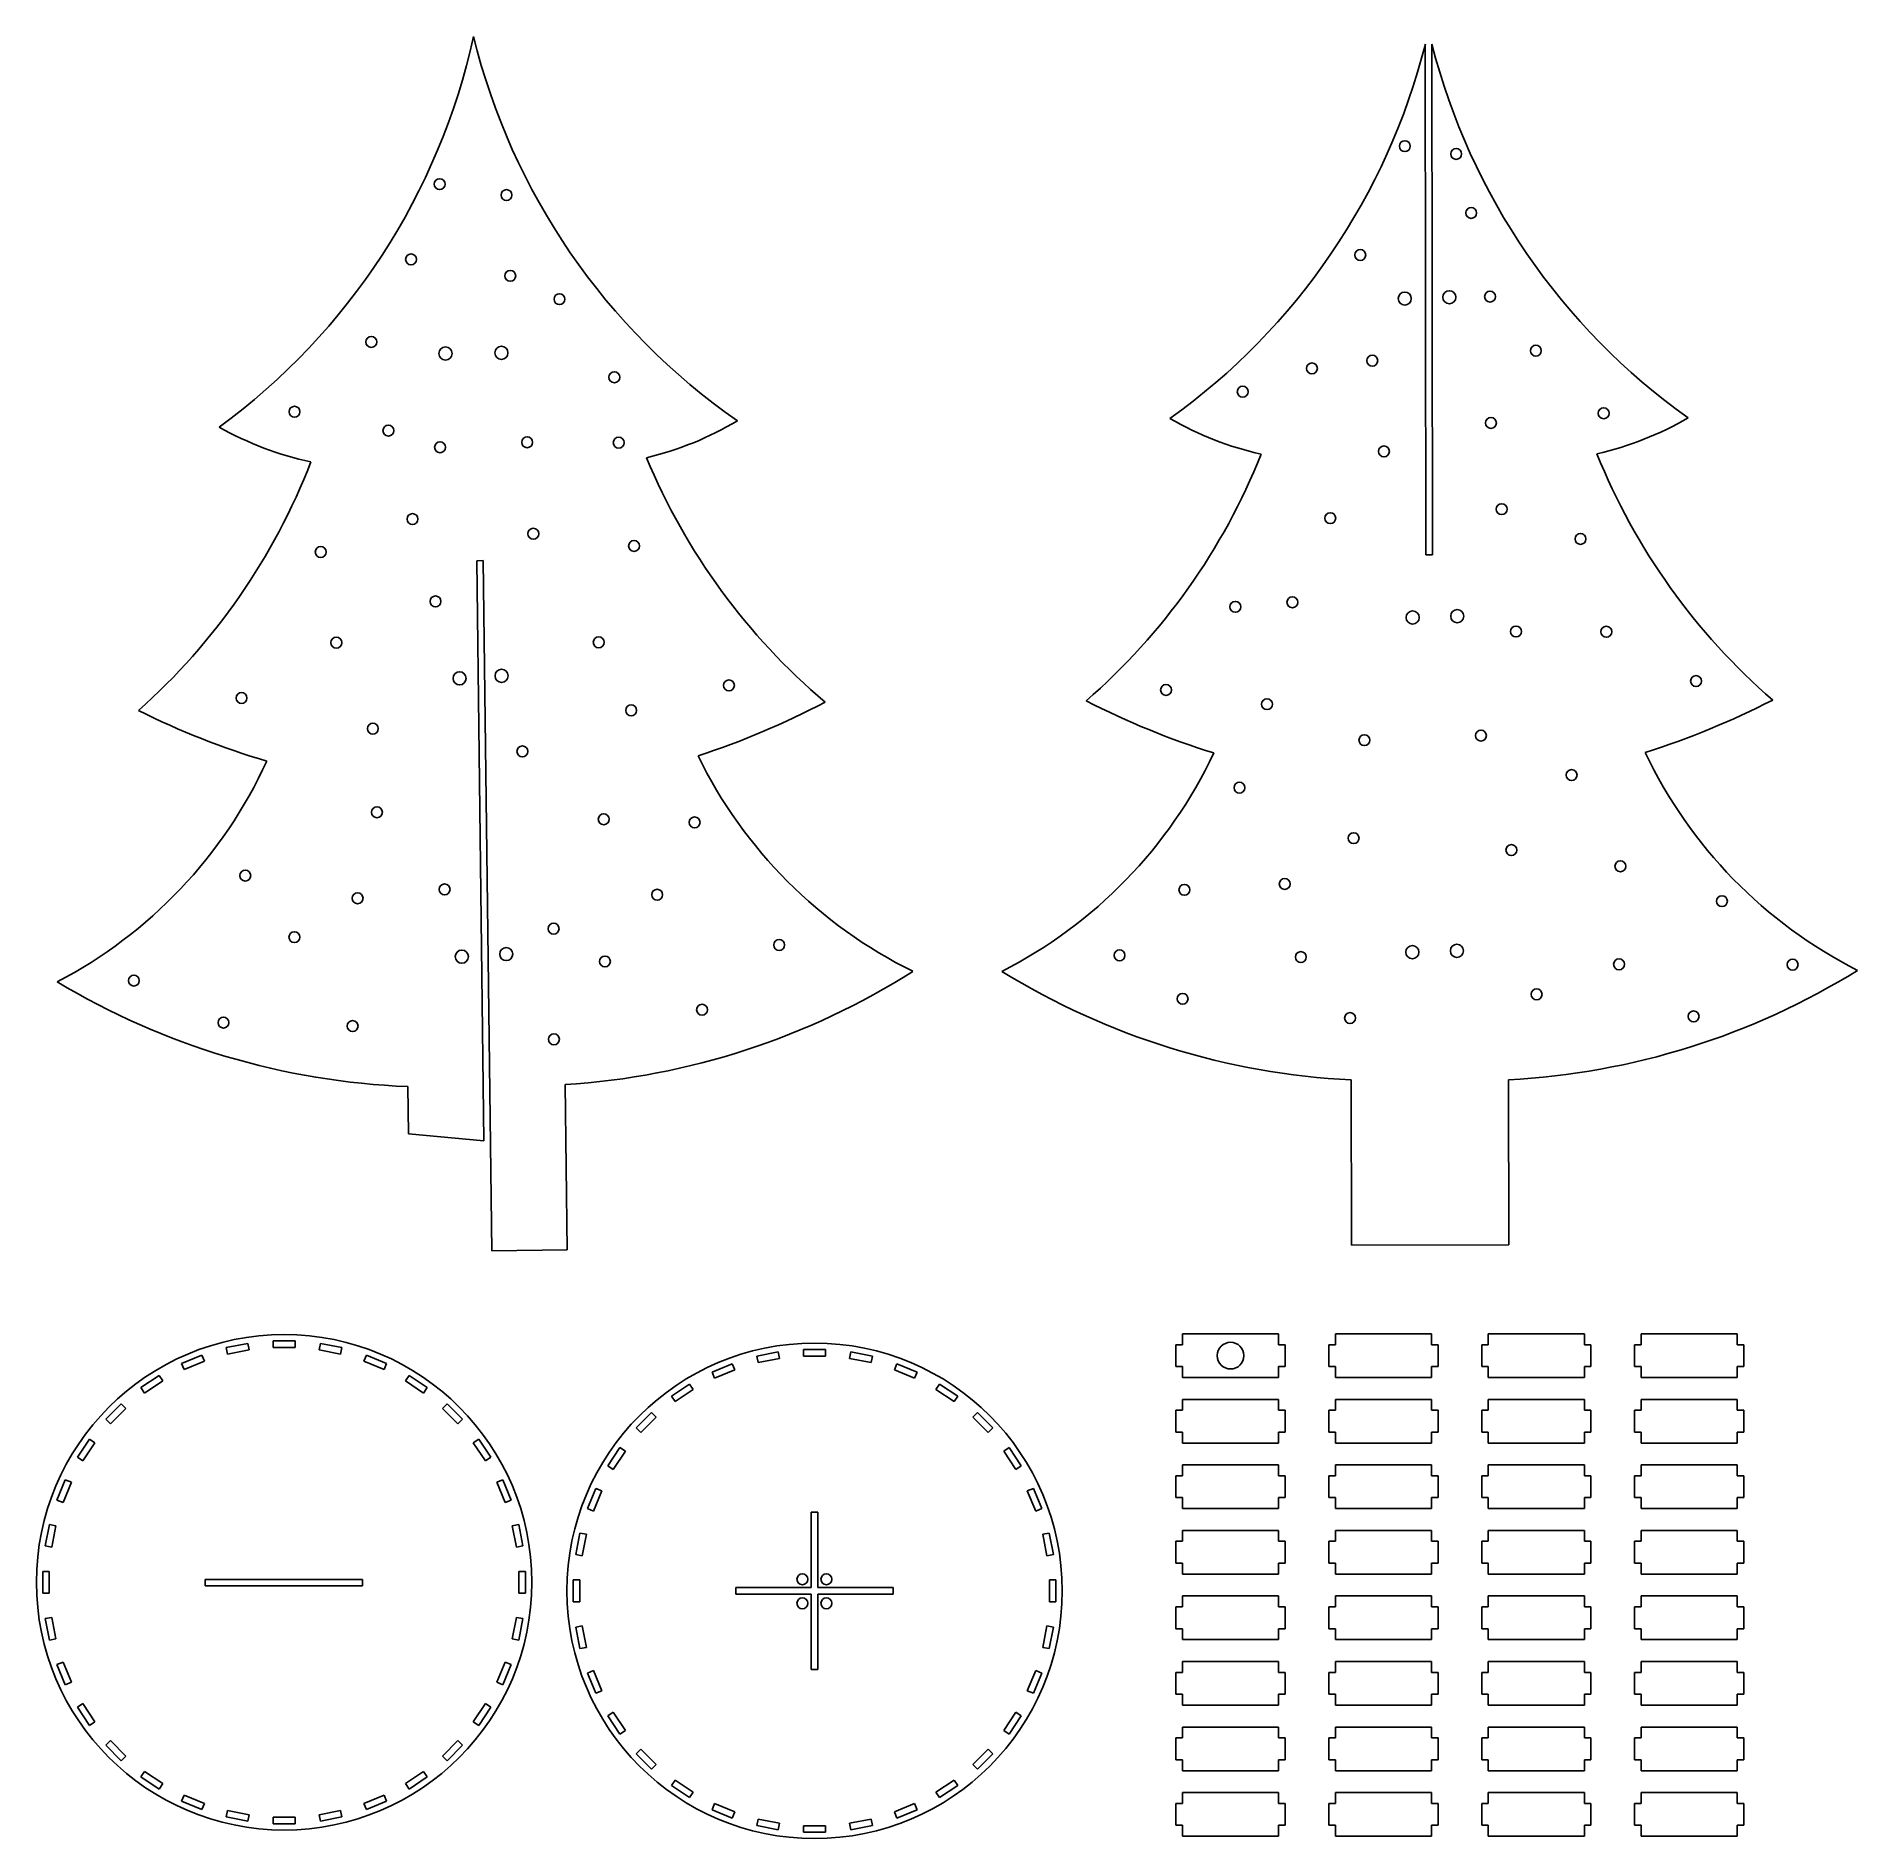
# Model space of a CAD drawing. Header units: millimetres. Extents: x 50 to 883, y 36 to 861.
import ezdxf

# ---------------------------------------------------------------- set-up
doc = ezdxf.new("R2010")
doc.units = ezdxf.units.MM

msp = doc.modelspace()

# ---------------------------------------------------------------- linework, layer by layer
for p, q in [((685.85, 623.92), (685.57, 857.74)), ((688.85, 623.92), (688.57, 857.74)), ((254.27, 621.29), (251.27, 621.25)), ((251.27, 621.25), (254.55, 355.67)), ((254.27, 621.29), (258.17, 305.38)), ((688.85, 623.92), (685.85, 623.92)), ((651.64, 383.54), (651.74, 307.94)), ((723.64, 383.63), (723.74, 308.03)), ((219.74, 380.52), (220, 358.92)), ((291.73, 381.4), (292.66, 305.81)), ((220, 358.92), (254.55, 355.67)), ((258.17, 305.38), (292.66, 305.81)), ((723.74, 308.03), (651.74, 307.94)), ((574.4, 267.34), (618.4, 267.34)), ((574.4, 262.34), (574.4, 267.34)), ((618.4, 262.34), (618.4, 267.34)), ((644.4, 267.34), (688.4, 267.34)), ((644.4, 262.34), (644.4, 267.34)), ((688.4, 262.34), (688.4, 267.34)), ((714.4, 267.34), (758.4, 267.34)), ((714.4, 262.34), (714.4, 267.34)), ((758.4, 262.34), (758.4, 267.34)), ((784.4, 267.34), (828.4, 267.34)), ((784.4, 262.34), (784.4, 267.34)), ((828.4, 262.34), (828.4, 267.34)), ((146.45, 262.95), (136.64, 261)), ((137.22, 258.05), (136.64, 261)), ((147.03, 260), (137.22, 258.05)), ((147.03, 260), (146.45, 262.95)), ((168.1, 264.09), (158.1, 264.09)), ((158.1, 261.09), (158.1, 264.09)), ((168.1, 261.09), (158.1, 261.09)), ((168.1, 261.09), (168.1, 264.09)), ((179.17, 260), (179.75, 262.95)), ((188.98, 258.05), (179.17, 260)), ((189.56, 261), (179.75, 262.95)), ((188.98, 258.05), (189.56, 261)), ((389.29, 259.02), (379.49, 257.07)), ((389.88, 256.08), (389.29, 259.02)), ((410.95, 260.17), (400.95, 260.17)), ((400.95, 257.17), (400.95, 260.17)), ((410.95, 257.17), (410.95, 260.17)), ((422.01, 256.08), (422.6, 259.02)), ((432.41, 257.07), (422.6, 259.02)), ((571.4, 262.34), (571.4, 252.34)), ((571.4, 262.34), (574.4, 262.34)), ((621.4, 262.34), (618.4, 262.34)), ((621.4, 262.34), (621.4, 252.34)), ((641.4, 262.34), (641.4, 252.34)), ((641.4, 262.34), (644.4, 262.34)), ((691.4, 262.34), (688.4, 262.34)), ((691.4, 262.34), (691.4, 252.34)), ((711.4, 262.34), (711.4, 252.34)), ((711.4, 262.34), (714.4, 262.34)), ((761.4, 262.34), (758.4, 262.34)), ((761.4, 262.34), (761.4, 252.34)), ((781.4, 262.34), (781.4, 252.34)), ((781.4, 262.34), (784.4, 262.34)), ((831.4, 262.34), (828.4, 262.34)), ((831.4, 262.34), (831.4, 252.34)), ((125.43, 257.6), (116.19, 253.77)), ((117.34, 251), (116.19, 253.77)), ((126.58, 254.82), (117.34, 251)), ((126.58, 254.82), (125.43, 257.6)), ((199.62, 254.82), (200.77, 257.6)), ((208.86, 251), (199.62, 254.82)), ((210.01, 253.77), (200.77, 257.6)), ((208.86, 251), (210.01, 253.77)), ((368.28, 253.67), (359.04, 249.85)), ((369.43, 250.9), (360.19, 247.08)), ((369.43, 250.9), (368.28, 253.67)), ((380.07, 254.13), (379.49, 257.07)), ((389.88, 256.08), (380.07, 254.13)), ((410.95, 257.17), (400.95, 257.17)), ((431.82, 254.13), (422.01, 256.08)), ((431.82, 254.13), (432.41, 257.07)), ((442.47, 250.9), (443.61, 253.67)), ((451.7, 247.08), (442.47, 250.9)), ((452.85, 249.85), (443.61, 253.67)), ((571.4, 252.34), (574.4, 252.34)), ((574.4, 252.34), (574.4, 247.34)), ((618.4, 247.34), (618.4, 252.34)), ((621.4, 252.34), (618.4, 252.34)), ((641.4, 252.34), (644.4, 252.34)), ((644.4, 252.34), (644.4, 247.34)), ((688.4, 247.34), (688.4, 252.34)), ((691.4, 252.34), (688.4, 252.34)), ((711.4, 252.34), (714.4, 252.34)), ((714.4, 252.34), (714.4, 247.34)), ((758.4, 247.34), (758.4, 252.34)), ((761.4, 252.34), (758.4, 252.34)), ((781.4, 252.34), (784.4, 252.34)), ((784.4, 252.34), (784.4, 247.34)), ((828.4, 247.34), (828.4, 252.34)), ((831.4, 252.34), (828.4, 252.34)), ((105.87, 248.25), (97.55, 242.69)), ((99.22, 240.2), (97.55, 242.69)), ((107.53, 245.76), (99.22, 240.2)), ((107.53, 245.76), (105.87, 248.25)), ((218.67, 245.76), (220.33, 248.25)), ((226.98, 240.2), (218.67, 245.76)), ((228.65, 242.69), (220.33, 248.25)), ((226.98, 240.2), (228.65, 242.69)), ((348.71, 244.33), (340.4, 238.77)), ((350.38, 241.83), (342.07, 236.28)), ((350.38, 241.83), (348.71, 244.33)), ((360.19, 247.08), (359.04, 249.85)), ((451.7, 247.08), (452.85, 249.85)), ((461.51, 241.83), (463.18, 244.33)), ((469.83, 236.28), (461.51, 241.83)), ((471.49, 238.77), (463.18, 244.33)), ((574.4, 247.34), (618.4, 247.34)), ((644.4, 247.34), (688.4, 247.34)), ((714.4, 247.34), (758.4, 247.34)), ((784.4, 247.34), (828.4, 247.34)), ((88.5, 235.27), (81.43, 228.19)), ((90.62, 233.14), (88.5, 235.27)), ((235.58, 233.14), (237.7, 235.27)), ((244.77, 228.19), (237.7, 235.27)), ((342.07, 236.28), (340.4, 238.77)), ((469.83, 236.28), (471.49, 238.77)), ((574.4, 237.34), (618.4, 237.34)), ((574.4, 232.34), (574.4, 237.34)), ((618.4, 232.34), (618.4, 237.34)), ((644.4, 237.34), (688.4, 237.34)), ((644.4, 232.34), (644.4, 237.34)), ((688.4, 232.34), (688.4, 237.34)), ((714.4, 237.34), (758.4, 237.34)), ((714.4, 232.34), (714.4, 237.34)), ((758.4, 232.34), (758.4, 237.34)), ((784.4, 237.34), (828.4, 237.34)), ((784.4, 232.34), (784.4, 237.34)), ((828.4, 232.34), (828.4, 237.34)), ((83.55, 226.07), (81.43, 228.19)), ((90.62, 233.14), (83.55, 226.07)), ((242.65, 226.07), (235.58, 233.14)), ((242.65, 226.07), (244.77, 228.19)), ((331.35, 231.34), (324.28, 224.27)), ((333.47, 229.22), (326.4, 222.15)), ((333.47, 229.22), (331.35, 231.34)), ((478.43, 229.22), (480.55, 231.34)), ((485.5, 222.15), (478.43, 229.22)), ((487.62, 224.27), (480.55, 231.34)), ((571.4, 232.34), (571.4, 222.34)), ((571.4, 232.34), (574.4, 232.34)), ((621.4, 232.34), (618.4, 232.34)), ((621.4, 232.34), (621.4, 222.34)), ((641.4, 232.34), (641.4, 222.34)), ((641.4, 232.34), (644.4, 232.34)), ((691.4, 232.34), (688.4, 232.34)), ((691.4, 232.34), (691.4, 222.34)), ((711.4, 232.34), (711.4, 222.34)), ((711.4, 232.34), (714.4, 232.34)), ((761.4, 232.34), (758.4, 232.34)), ((761.4, 232.34), (761.4, 222.34)), ((781.4, 232.34), (781.4, 222.34)), ((781.4, 232.34), (784.4, 232.34)), ((831.4, 232.34), (828.4, 232.34)), ((831.4, 232.34), (831.4, 222.34)), ((74, 219.14), (68.44, 210.83)), ((76.49, 217.48), (70.94, 209.16)), ((76.49, 217.48), (74, 219.14)), ((249.7, 217.48), (252.2, 219.14)), ((255.26, 209.16), (249.7, 217.48)), ((257.75, 210.83), (252.2, 219.14)), ((326.4, 222.15), (324.28, 224.27)), ((485.5, 222.15), (487.62, 224.27)), ((571.4, 222.34), (574.4, 222.34)), ((574.4, 222.34), (574.4, 217.34)), ((574.4, 217.34), (618.4, 217.34)), ((618.4, 217.34), (618.4, 222.34)), ((621.4, 222.34), (618.4, 222.34)), ((641.4, 222.34), (644.4, 222.34)), ((644.4, 222.34), (644.4, 217.34)), ((644.4, 217.34), (688.4, 217.34)), ((688.4, 217.34), (688.4, 222.34)), ((691.4, 222.34), (688.4, 222.34)), ((711.4, 222.34), (714.4, 222.34)), ((714.4, 222.34), (714.4, 217.34)), ((714.4, 217.34), (758.4, 217.34)), ((758.4, 217.34), (758.4, 222.34)), ((761.4, 222.34), (758.4, 222.34)), ((781.4, 222.34), (784.4, 222.34)), ((784.4, 222.34), (784.4, 217.34)), ((784.4, 217.34), (828.4, 217.34)), ((828.4, 217.34), (828.4, 222.34)), ((831.4, 222.34), (828.4, 222.34)), ((70.94, 209.16), (68.44, 210.83)), ((255.26, 209.16), (257.75, 210.83)), ((316.85, 215.22), (311.29, 206.9)), ((319.34, 213.55), (313.79, 205.24)), ((319.34, 213.55), (316.85, 215.22)), ((492.55, 213.55), (495.05, 215.22)), ((498.11, 205.24), (492.55, 213.55)), ((500.6, 206.9), (495.05, 215.22)), ((62.92, 200.5), (59.1, 191.26)), ((65.7, 199.35), (62.92, 200.5)), ((260.5, 199.35), (263.27, 200.5)), ((267.1, 191.26), (263.27, 200.5)), ((313.79, 205.24), (311.29, 206.9)), ((498.11, 205.24), (500.6, 206.9)), ((571.4, 202.34), (571.4, 192.34)), ((571.4, 202.34), (574.4, 202.34)), ((574.4, 207.34), (618.4, 207.34)), ((574.4, 202.34), (574.4, 207.34)), ((618.4, 202.34), (618.4, 207.34)), ((621.4, 202.34), (618.4, 202.34)), ((621.4, 202.34), (621.4, 192.34)), ((641.4, 202.34), (641.4, 192.34)), ((641.4, 202.34), (644.4, 202.34)), ((644.4, 207.34), (688.4, 207.34)), ((644.4, 202.34), (644.4, 207.34)), ((688.4, 202.34), (688.4, 207.34)), ((691.4, 202.34), (688.4, 202.34)), ((691.4, 202.34), (691.4, 192.34)), ((711.4, 202.34), (711.4, 192.34)), ((711.4, 202.34), (714.4, 202.34)), ((714.4, 207.34), (758.4, 207.34)), ((714.4, 202.34), (714.4, 207.34)), ((758.4, 202.34), (758.4, 207.34)), ((761.4, 202.34), (758.4, 202.34)), ((761.4, 202.34), (761.4, 192.34)), ((781.4, 202.34), (781.4, 192.34)), ((781.4, 202.34), (784.4, 202.34)), ((784.4, 207.34), (828.4, 207.34)), ((784.4, 202.34), (784.4, 207.34)), ((828.4, 202.34), (828.4, 207.34)), ((831.4, 202.34), (828.4, 202.34)), ((831.4, 202.34), (831.4, 192.34)), ((65.7, 199.35), (61.87, 190.11)), ((264.33, 190.11), (260.5, 199.35)), ((305.77, 196.58), (301.94, 187.34)), ((308.54, 195.43), (304.72, 186.19)), ((308.54, 195.43), (305.77, 196.58)), ((503.35, 195.43), (506.12, 196.58)), ((507.18, 186.19), (503.35, 195.43)), ((509.95, 187.34), (506.12, 196.58)), ((571.4, 192.34), (574.4, 192.34)), ((574.4, 192.34), (574.4, 187.34)), ((618.4, 187.34), (618.4, 192.34)), ((621.4, 192.34), (618.4, 192.34)), ((641.4, 192.34), (644.4, 192.34)), ((644.4, 192.34), (644.4, 187.34)), ((688.4, 187.34), (688.4, 192.34)), ((691.4, 192.34), (688.4, 192.34)), ((711.4, 192.34), (714.4, 192.34)), ((714.4, 192.34), (714.4, 187.34)), ((758.4, 187.34), (758.4, 192.34)), ((761.4, 192.34), (758.4, 192.34)), ((781.4, 192.34), (784.4, 192.34)), ((784.4, 192.34), (784.4, 187.34)), ((828.4, 187.34), (828.4, 192.34)), ((831.4, 192.34), (828.4, 192.34)), ((61.87, 190.11), (59.1, 191.26)), ((264.33, 190.11), (267.1, 191.26)), ((304.72, 186.19), (301.94, 187.34)), ((404.45, 185.67), (404.45, 151.17)), ((404.45, 185.67), (407.45, 185.67)), ((407.45, 185.67), (407.45, 151.17)), ((507.18, 186.19), (509.95, 187.34)), ((574.4, 187.34), (618.4, 187.34)), ((644.4, 187.34), (688.4, 187.34)), ((714.4, 187.34), (758.4, 187.34)), ((784.4, 187.34), (828.4, 187.34)), ((55.7, 180.06), (53.75, 170.25)), ((58.64, 179.47), (55.7, 180.06)), ((58.64, 179.47), (56.69, 169.66)), ((267.56, 179.47), (270.5, 180.06)), ((269.51, 169.66), (267.56, 179.47)), ((272.45, 170.25), (270.5, 180.06)), ((298.55, 176.13), (296.59, 166.33)), ((301.49, 175.55), (298.55, 176.13)), ((301.49, 175.55), (299.54, 165.74)), ((510.41, 175.55), (513.35, 176.13)), ((512.36, 165.74), (510.41, 175.55)), ((515.3, 166.33), (513.35, 176.13)), ((574.4, 177.34), (618.4, 177.34)), ((574.4, 172.34), (574.4, 177.34)), ((618.4, 172.34), (618.4, 177.34)), ((644.4, 177.34), (688.4, 177.34)), ((644.4, 172.34), (644.4, 177.34)), ((688.4, 172.34), (688.4, 177.34)), ((714.4, 177.34), (758.4, 177.34)), ((714.4, 172.34), (714.4, 177.34)), ((758.4, 172.34), (758.4, 177.34)), ((784.4, 177.34), (828.4, 177.34)), ((784.4, 172.34), (784.4, 177.34)), ((828.4, 172.34), (828.4, 177.34)), ((56.69, 169.66), (53.75, 170.25)), ((269.51, 169.66), (272.45, 170.25)), ((571.4, 172.34), (571.4, 162.34)), ((571.4, 172.34), (574.4, 172.34)), ((621.4, 172.34), (618.4, 172.34)), ((621.4, 172.34), (621.4, 162.34)), ((641.4, 172.34), (641.4, 162.34)), ((641.4, 172.34), (644.4, 172.34)), ((691.4, 172.34), (688.4, 172.34)), ((691.4, 172.34), (691.4, 162.34)), ((711.4, 172.34), (711.4, 162.34)), ((711.4, 172.34), (714.4, 172.34)), ((761.4, 172.34), (758.4, 172.34)), ((761.4, 172.34), (761.4, 162.34)), ((781.4, 172.34), (781.4, 162.34)), ((781.4, 172.34), (784.4, 172.34)), ((831.4, 172.34), (828.4, 172.34)), ((831.4, 172.34), (831.4, 162.34)), ((52.6, 158.59), (52.6, 148.59)), ((55.6, 158.59), (52.6, 158.59)), ((55.6, 158.59), (55.6, 148.59)), ((270.6, 148.59), (270.6, 158.59)), ((270.6, 158.59), (273.6, 158.59)), ((273.6, 148.59), (273.6, 158.59)), ((299.54, 165.74), (296.59, 166.33)), ((512.36, 165.74), (515.3, 166.33)), ((571.4, 162.34), (574.4, 162.34)), ((574.4, 162.34), (574.4, 157.34)), ((618.4, 157.34), (618.4, 162.34)), ((621.4, 162.34), (618.4, 162.34)), ((641.4, 162.34), (644.4, 162.34)), ((644.4, 162.34), (644.4, 157.34)), ((688.4, 157.34), (688.4, 162.34)), ((691.4, 162.34), (688.4, 162.34)), ((711.4, 162.34), (714.4, 162.34)), ((714.4, 162.34), (714.4, 157.34)), ((758.4, 157.34), (758.4, 162.34)), ((761.4, 162.34), (758.4, 162.34)), ((781.4, 162.34), (784.4, 162.34)), ((784.4, 162.34), (784.4, 157.34)), ((828.4, 157.34), (828.4, 162.34)), ((831.4, 162.34), (828.4, 162.34)), ((198.94, 154.94), (126.94, 154.94)), ((126.94, 151.94), (126.94, 154.94)), ((198.94, 151.94), (126.94, 151.94)), ((198.94, 154.94), (198.94, 151.94)), ((295.45, 154.67), (295.45, 144.67)), ((298.45, 154.67), (295.45, 154.67)), ((298.45, 154.67), (298.45, 144.67)), ((404.45, 151.17), (369.95, 151.17)), ((369.95, 148.17), (369.95, 151.17)), ((441.95, 151.17), (407.45, 151.17)), ((441.95, 151.17), (441.95, 148.17)), ((513.45, 144.67), (513.45, 154.67)), ((513.45, 154.67), (516.45, 154.67)), ((516.45, 144.67), (516.45, 154.67)), ((574.4, 157.34), (618.4, 157.34)), ((644.4, 157.34), (688.4, 157.34)), ((714.4, 157.34), (758.4, 157.34)), ((784.4, 157.34), (828.4, 157.34)), ((55.6, 148.59), (52.6, 148.59)), ((270.6, 148.59), (273.6, 148.59)), ((298.45, 144.67), (295.45, 144.67)), ((404.45, 148.17), (369.95, 148.17)), ((404.45, 148.17), (404.45, 113.67)), ((407.45, 148.17), (407.45, 113.67)), ((441.95, 148.17), (407.45, 148.17)), ((513.45, 144.67), (516.45, 144.67)), ((571.4, 142.34), (571.4, 132.34)), ((571.4, 142.34), (574.4, 142.34)), ((574.4, 147.34), (618.4, 147.34)), ((574.4, 142.34), (574.4, 147.34)), ((618.4, 142.34), (618.4, 147.34)), ((621.4, 142.34), (618.4, 142.34)), ((621.4, 142.34), (621.4, 132.34)), ((641.4, 142.34), (641.4, 132.34)), ((641.4, 142.34), (644.4, 142.34)), ((644.4, 147.34), (688.4, 147.34)), ((644.4, 142.34), (644.4, 147.34)), ((688.4, 142.34), (688.4, 147.34)), ((691.4, 142.34), (688.4, 142.34)), ((691.4, 142.34), (691.4, 132.34)), ((711.4, 142.34), (711.4, 132.34)), ((711.4, 142.34), (714.4, 142.34)), ((714.4, 147.34), (758.4, 147.34)), ((714.4, 142.34), (714.4, 147.34)), ((758.4, 142.34), (758.4, 147.34)), ((761.4, 142.34), (758.4, 142.34)), ((761.4, 142.34), (761.4, 132.34)), ((781.4, 142.34), (781.4, 132.34)), ((781.4, 142.34), (784.4, 142.34)), ((784.4, 147.34), (828.4, 147.34)), ((784.4, 142.34), (784.4, 147.34)), ((828.4, 142.34), (828.4, 147.34)), ((831.4, 142.34), (828.4, 142.34)), ((831.4, 142.34), (831.4, 132.34)), ((56.69, 137.53), (53.75, 136.94)), ((53.75, 136.94), (55.7, 127.13)), ((56.69, 137.53), (58.64, 127.72)), ((267.56, 127.72), (269.51, 137.53)), ((269.51, 137.53), (272.45, 136.94)), ((270.5, 127.13), (272.45, 136.94)), ((299.54, 133.6), (296.59, 133.02)), ((299.54, 133.6), (301.49, 123.8)), ((510.41, 123.8), (512.36, 133.6)), ((512.36, 133.6), (515.3, 133.02)), ((58.64, 127.72), (55.7, 127.13)), ((267.56, 127.72), (270.5, 127.13)), ((296.59, 133.02), (298.55, 123.21)), ((513.35, 123.21), (515.3, 133.02)), ((571.4, 132.34), (574.4, 132.34)), ((574.4, 132.34), (574.4, 127.34)), ((574.4, 127.34), (618.4, 127.34)), ((618.4, 127.34), (618.4, 132.34)), ((621.4, 132.34), (618.4, 132.34)), ((641.4, 132.34), (644.4, 132.34)), ((644.4, 132.34), (644.4, 127.34)), ((644.4, 127.34), (688.4, 127.34)), ((688.4, 127.34), (688.4, 132.34)), ((691.4, 132.34), (688.4, 132.34)), ((711.4, 132.34), (714.4, 132.34)), ((714.4, 132.34), (714.4, 127.34)), ((714.4, 127.34), (758.4, 127.34)), ((758.4, 127.34), (758.4, 132.34)), ((761.4, 132.34), (758.4, 132.34)), ((781.4, 132.34), (784.4, 132.34)), ((784.4, 132.34), (784.4, 127.34)), ((784.4, 127.34), (828.4, 127.34)), ((828.4, 127.34), (828.4, 132.34)), ((831.4, 132.34), (828.4, 132.34)), ((61.87, 117.08), (59.1, 115.93)), ((61.87, 117.08), (65.7, 107.84)), ((260.5, 107.84), (264.33, 117.08)), ((264.33, 117.08), (267.1, 115.93)), ((301.49, 123.8), (298.55, 123.21)), ((510.41, 123.8), (513.35, 123.21)), ((574.4, 117.34), (618.4, 117.34)), ((574.4, 112.34), (574.4, 117.34)), ((618.4, 112.34), (618.4, 117.34)), ((644.4, 117.34), (688.4, 117.34)), ((644.4, 112.34), (644.4, 117.34)), ((688.4, 112.34), (688.4, 117.34)), ((714.4, 117.34), (758.4, 117.34)), ((714.4, 112.34), (714.4, 117.34)), ((758.4, 112.34), (758.4, 117.34)), ((784.4, 117.34), (828.4, 117.34)), ((784.4, 112.34), (784.4, 117.34)), ((828.4, 112.34), (828.4, 117.34)), ((59.1, 115.93), (62.92, 106.69)), ((263.27, 106.69), (267.1, 115.93)), ((304.72, 113.15), (301.94, 112)), ((301.94, 112), (305.77, 102.77)), ((304.72, 113.15), (308.54, 103.91)), ((407.45, 113.67), (404.45, 113.67)), ((503.35, 103.91), (507.18, 113.15)), ((506.12, 102.77), (509.95, 112)), ((507.18, 113.15), (509.95, 112)), ((571.4, 112.34), (571.4, 102.34)), ((571.4, 112.34), (574.4, 112.34)), ((621.4, 112.34), (618.4, 112.34)), ((621.4, 112.34), (621.4, 102.34)), ((641.4, 112.34), (641.4, 102.34)), ((641.4, 112.34), (644.4, 112.34)), ((691.4, 112.34), (688.4, 112.34)), ((691.4, 112.34), (691.4, 102.34)), ((711.4, 112.34), (711.4, 102.34)), ((711.4, 112.34), (714.4, 112.34)), ((761.4, 112.34), (758.4, 112.34)), ((761.4, 112.34), (761.4, 102.34)), ((781.4, 112.34), (781.4, 102.34)), ((781.4, 112.34), (784.4, 112.34)), ((831.4, 112.34), (828.4, 112.34)), ((831.4, 112.34), (831.4, 102.34)), ((65.7, 107.84), (62.92, 106.69)), ((260.5, 107.84), (263.27, 106.69)), ((308.54, 103.91), (305.77, 102.77)), ((503.35, 103.91), (506.12, 102.77)), ((571.4, 102.34), (574.4, 102.34)), ((574.4, 102.34), (574.4, 97.34)), ((618.4, 97.34), (618.4, 102.34)), ((621.4, 102.34), (618.4, 102.34)), ((641.4, 102.34), (644.4, 102.34)), ((644.4, 102.34), (644.4, 97.34)), ((688.4, 97.34), (688.4, 102.34)), ((691.4, 102.34), (688.4, 102.34)), ((711.4, 102.34), (714.4, 102.34)), ((714.4, 102.34), (714.4, 97.34)), ((758.4, 97.34), (758.4, 102.34)), ((761.4, 102.34), (758.4, 102.34)), ((781.4, 102.34), (784.4, 102.34)), ((784.4, 102.34), (784.4, 97.34)), ((828.4, 97.34), (828.4, 102.34)), ((831.4, 102.34), (828.4, 102.34)), ((70.94, 98.03), (68.44, 96.36)), ((68.44, 96.36), (74, 88.05)), ((70.94, 98.03), (76.49, 89.71)), ((249.7, 89.71), (255.26, 98.03)), ((252.2, 88.05), (257.75, 96.36)), ((255.26, 98.03), (257.75, 96.36)), ((313.79, 94.11), (311.29, 92.44)), ((311.29, 92.44), (316.85, 84.12)), ((313.79, 94.11), (319.34, 85.79)), ((492.55, 85.79), (498.11, 94.11)), ((495.05, 84.12), (500.6, 92.44)), ((498.11, 94.11), (500.6, 92.44)), ((574.4, 97.34), (618.4, 97.34)), ((644.4, 97.34), (688.4, 97.34)), ((714.4, 97.34), (758.4, 97.34)), ((784.4, 97.34), (828.4, 97.34)), ((76.49, 89.71), (74, 88.05)), ((249.7, 89.71), (252.2, 88.05)), ((319.34, 85.79), (316.85, 84.12)), ((492.55, 85.79), (495.05, 84.12)), ((574.4, 87.34), (618.4, 87.34)), ((574.4, 82.34), (574.4, 87.34)), ((618.4, 82.34), (618.4, 87.34)), ((644.4, 87.34), (688.4, 87.34)), ((644.4, 82.34), (644.4, 87.34)), ((688.4, 82.34), (688.4, 87.34)), ((714.4, 87.34), (758.4, 87.34)), ((714.4, 82.34), (714.4, 87.34)), ((758.4, 82.34), (758.4, 87.34)), ((784.4, 87.34), (828.4, 87.34)), ((784.4, 82.34), (784.4, 87.34)), ((828.4, 82.34), (828.4, 87.34)), ((83.55, 81.12), (81.43, 78.99)), ((81.43, 78.99), (88.5, 71.92)), ((83.55, 81.12), (90.62, 74.04)), ((235.58, 74.04), (242.65, 81.12)), ((237.7, 71.92), (244.77, 78.99)), ((242.65, 81.12), (244.77, 78.99)), ((326.4, 77.19), (324.28, 75.07)), ((324.28, 75.07), (331.35, 68)), ((326.4, 77.19), (333.47, 70.12)), ((478.43, 70.12), (485.5, 77.19)), ((480.55, 68), (487.62, 75.07)), ((485.5, 77.19), (487.62, 75.07)), ((571.4, 82.34), (571.4, 72.34)), ((571.4, 82.34), (574.4, 82.34)), ((621.4, 82.34), (618.4, 82.34)), ((621.4, 82.34), (621.4, 72.34)), ((641.4, 82.34), (641.4, 72.34)), ((641.4, 82.34), (644.4, 82.34)), ((691.4, 82.34), (688.4, 82.34)), ((691.4, 82.34), (691.4, 72.34)), ((711.4, 82.34), (711.4, 72.34)), ((711.4, 82.34), (714.4, 82.34)), ((761.4, 82.34), (758.4, 82.34)), ((761.4, 82.34), (761.4, 72.34)), ((781.4, 82.34), (781.4, 72.34)), ((781.4, 82.34), (784.4, 82.34)), ((831.4, 82.34), (828.4, 82.34)), ((831.4, 82.34), (831.4, 72.34)), ((90.62, 74.04), (88.5, 71.92)), ((99.22, 66.99), (97.55, 64.49)), ((99.22, 66.99), (107.53, 61.43)), ((218.67, 61.43), (226.98, 66.99)), ((226.98, 66.99), (228.65, 64.49)), ((235.58, 74.04), (237.7, 71.92)), ((333.47, 70.12), (331.35, 68)), ((478.43, 70.12), (480.55, 68)), ((571.4, 72.34), (574.4, 72.34)), ((574.4, 72.34), (574.4, 67.34)), ((574.4, 67.34), (618.4, 67.34)), ((618.4, 67.34), (618.4, 72.34)), ((621.4, 72.34), (618.4, 72.34)), ((641.4, 72.34), (644.4, 72.34)), ((644.4, 72.34), (644.4, 67.34)), ((644.4, 67.34), (688.4, 67.34)), ((688.4, 67.34), (688.4, 72.34)), ((691.4, 72.34), (688.4, 72.34)), ((711.4, 72.34), (714.4, 72.34)), ((714.4, 72.34), (714.4, 67.34)), ((714.4, 67.34), (758.4, 67.34)), ((758.4, 67.34), (758.4, 72.34)), ((761.4, 72.34), (758.4, 72.34)), ((781.4, 72.34), (784.4, 72.34)), ((784.4, 72.34), (784.4, 67.34)), ((784.4, 67.34), (828.4, 67.34)), ((828.4, 67.34), (828.4, 72.34)), ((831.4, 72.34), (828.4, 72.34)), ((97.55, 64.49), (105.87, 58.94)), ((107.53, 61.43), (105.87, 58.94)), ((218.67, 61.43), (220.33, 58.94)), ((220.33, 58.94), (228.65, 64.49)), ((342.07, 63.07), (340.4, 60.57)), ((340.4, 60.57), (348.71, 55.02)), ((342.07, 63.07), (350.38, 57.51)), ((461.51, 57.51), (469.83, 63.07)), ((463.18, 55.02), (471.49, 60.57)), ((469.83, 63.07), (471.49, 60.57)), ((117.34, 56.19), (116.19, 53.42)), ((116.19, 53.42), (125.43, 49.59)), ((117.34, 56.19), (126.58, 52.36)), ((126.58, 52.36), (125.43, 49.59)), ((199.62, 52.36), (208.86, 56.19)), ((199.62, 52.36), (200.77, 49.59)), ((200.77, 49.59), (210.01, 53.42)), ((208.86, 56.19), (210.01, 53.42)), ((350.38, 57.51), (348.71, 55.02)), ((360.19, 52.27), (359.04, 49.5)), ((360.19, 52.27), (369.43, 48.44)), ((442.47, 48.44), (451.7, 52.27)), ((451.7, 52.27), (452.85, 49.5)), ((461.51, 57.51), (463.18, 55.02)), ((571.4, 52.34), (571.4, 42.34)), ((571.4, 52.34), (574.4, 52.34)), ((574.4, 57.34), (618.4, 57.34)), ((574.4, 52.34), (574.4, 57.34)), ((618.4, 52.34), (618.4, 57.34)), ((621.4, 52.34), (618.4, 52.34)), ((621.4, 52.34), (621.4, 42.34)), ((641.4, 52.34), (641.4, 42.34)), ((641.4, 52.34), (644.4, 52.34)), ((644.4, 57.34), (688.4, 57.34)), ((644.4, 52.34), (644.4, 57.34)), ((688.4, 52.34), (688.4, 57.34)), ((691.4, 52.34), (688.4, 52.34)), ((691.4, 52.34), (691.4, 42.34)), ((711.4, 52.34), (711.4, 42.34)), ((711.4, 52.34), (714.4, 52.34)), ((714.4, 57.34), (758.4, 57.34)), ((714.4, 52.34), (714.4, 57.34)), ((758.4, 52.34), (758.4, 57.34)), ((761.4, 52.34), (758.4, 52.34)), ((761.4, 52.34), (761.4, 42.34)), ((781.4, 52.34), (781.4, 42.34)), ((781.4, 52.34), (784.4, 52.34)), ((784.4, 57.34), (828.4, 57.34)), ((784.4, 52.34), (784.4, 57.34)), ((828.4, 52.34), (828.4, 57.34)), ((831.4, 52.34), (828.4, 52.34)), ((831.4, 52.34), (831.4, 42.34)), ((137.22, 49.14), (136.64, 46.19)), ((136.64, 46.19), (146.45, 44.24)), ((137.22, 49.14), (147.03, 47.18)), ((147.03, 47.18), (146.45, 44.24)), ((158.1, 46.09), (168.1, 46.09)), ((158.1, 46.09), (158.1, 43.09)), ((158.1, 43.09), (168.1, 43.09)), ((168.1, 46.09), (168.1, 43.09)), ((179.17, 47.18), (188.98, 49.14)), ((179.17, 47.18), (179.75, 44.24)), ((179.75, 44.24), (189.56, 46.19)), ((188.98, 49.14), (189.56, 46.19)), ((359.04, 49.5), (368.28, 45.67)), ((369.43, 48.44), (368.28, 45.67)), ((380.07, 45.21), (379.49, 42.27)), ((379.49, 42.27), (389.29, 40.32)), ((380.07, 45.21), (389.88, 43.26)), ((389.88, 43.26), (389.29, 40.32)), ((400.95, 42.17), (410.95, 42.17)), ((400.95, 42.17), (400.95, 39.17)), ((410.95, 42.17), (410.95, 39.17)), ((422.01, 43.26), (431.82, 45.21)), ((422.01, 43.26), (422.6, 40.32)), ((422.6, 40.32), (432.41, 42.27)), ((431.82, 45.21), (432.41, 42.27)), ((442.47, 48.44), (443.61, 45.67)), ((443.61, 45.67), (452.85, 49.5)), ((571.4, 42.34), (574.4, 42.34)), ((574.4, 42.34), (574.4, 37.34)), ((618.4, 37.34), (618.4, 42.34)), ((621.4, 42.34), (618.4, 42.34)), ((641.4, 42.34), (644.4, 42.34)), ((644.4, 42.34), (644.4, 37.34)), ((688.4, 37.34), (688.4, 42.34)), ((691.4, 42.34), (688.4, 42.34)), ((711.4, 42.34), (714.4, 42.34)), ((714.4, 42.34), (714.4, 37.34)), ((758.4, 37.34), (758.4, 42.34)), ((761.4, 42.34), (758.4, 42.34)), ((781.4, 42.34), (784.4, 42.34)), ((784.4, 42.34), (784.4, 37.34)), ((828.4, 37.34), (828.4, 42.34)), ((831.4, 42.34), (828.4, 42.34)), ((400.95, 39.17), (410.95, 39.17)), ((574.4, 37.34), (618.4, 37.34)), ((644.4, 37.34), (688.4, 37.34)), ((714.4, 37.34), (758.4, 37.34)), ((784.4, 37.34), (828.4, 37.34))]:
    msp.add_line(p, q)
for centre, radius in [((676.2, 811.03), 2.5), ((699.7, 807.47), 2.5), ((234.31, 793.64), 2.5), ((264.91, 788.64), 2.5), ((706.57, 780.44), 2.5), ((221.21, 759.19), 2.5), ((655.78, 761.2), 2.5), ((266.63, 751.67), 2.5), ((289.16, 740.99), 2.5), ((676.14, 741.24), 3), ((696.57, 741.85), 3), ((715.2, 742.16), 2.5), ((203.02, 721.41), 2.5), ((237, 716.11), 3), ((262.59, 716.42), 3), ((736.18, 717.39), 2.5), ((633.66, 709.3), 2.5), ((661.27, 712.83), 2.5), ((314.29, 705.22), 2.5), ((602, 698.63), 2.5), ((167.84, 689.43), 2.5), ((715.6, 684.34), 2.5), ((767.22, 688.76), 2.5), ((210.85, 680.81), 2.5), ((234.48, 673.17), 2.5), ((274.38, 675.49), 2.5), ((316.28, 675.3), 2.5), ((666.62, 671.29), 2.5), ((221.87, 640.3), 2.5), ((642.06, 640.73), 2.5), ((720.51, 644.84), 2.5), ((277.19, 633.59), 2.5), ((756.61, 631.23), 2.5), ((179.86, 625.23), 2.5), ((323.33, 628.01), 2.5), ((232.4, 602.62), 2.5), ((598.59, 600.13), 2.5), ((624.73, 602.23), 2.5), ((679.77, 595.25), 3), ((700.19, 595.86), 3), ((187, 583.74), 2.5), ((307.12, 583.89), 2.5), ((727.07, 588.84), 2.5), ((768.43, 588.71), 2.5), ((243.44, 567.4), 3), ((262.66, 568.57), 3), ((809.51, 566.15), 2.5), ((143.6, 558.39), 2.5), ((366.76, 564.16), 2.5), ((566.89, 562.1), 2.5), ((321.98, 552.74), 2.5), ((613.09, 555.56), 2.5), ((203.73, 544.37), 2.5), ((711.01, 541.18), 2.5), ((272.2, 533.94), 2.5), ((657.67, 539.09), 2.5), ((752.54, 523.11), 2.5), ((600.48, 517.34), 2.5), ((205.57, 506.11), 2.5), ((309.43, 502.9), 2.5), ((351.04, 501.43), 2.5), ((652.73, 494.23), 2.5), ((724.99, 488.78), 2.5), ((774.88, 481.36), 2.5), ((145.32, 477.09), 2.5), ((621.23, 473.27), 2.5), ((196.75, 466.72), 2.5), ((236.57, 470.77), 2.5), ((333.89, 468.32), 2.5), ((575.28, 470.58), 2.5), ((821.37, 465.4), 2.5), ((167.83, 448.92), 2.5), ((286.48, 452.8), 2.5), ((244.44, 439.99), 3), ((264.81, 441.18), 3), ((389.75, 445.34), 2.5), ((545.57, 440.61), 2.5), ((628.58, 439.81), 2.5), ((679.63, 442.05), 3), ((700.05, 442.67), 3), ((309.95, 437.79), 2.5), ((774.29, 436.48), 2.5), ((853.71, 436.33), 2.5), ((94.31, 429.02), 2.5), ((736.52, 422.74), 2.5), ((354.46, 415.71), 2.5), ((574.46, 420.7), 2.5), ((135.33, 409.81), 2.5), ((194.45, 408.23), 2.5), ((651.13, 411.86), 2.5), ((808.39, 412.63), 2.5), ((286.63, 402.15), 2.5), ((163.1, 153.59), 113.4), ((405.95, 149.67), 113.4), ((596.4, 257.34), 6.1), ((400.37, 154.97), 2.5), ((411.37, 154.97), 2.5), ((400.37, 143.97), 2.5), ((411.37, 143.97), 2.5)]:
    msp.add_circle(centre, radius)
for centre, radius, start, end in [((-44.86, 925.7), 301.64, 306.22692, 347.6628), ((542.8, 932.96), 301.64, 193.7514, 235.18728), ((393.13, 931.64), 301.64, 305.58908, 345.81741), ((980.83, 932.35), 301.64, 194.32112, 234.54944), ((294.69, 812.27), 147.92, 283.42655, 300.87424), ((642.85, 814.33), 147.92, 239.90212, 257.34981), ((731.4, 814.44), 147.92, 282.78872, 300.23641), ((206.15, 811.18), 147.92, 240.53996, 257.98765), ((601.81, 781.92), 295.47, 202.5974, 229.70845), ((336.16, 779.82), 295.47, 311.06791, 338.17896), ((1038.17, 780.67), 295.47, 201.95957, 229.07062), ((-100.14, 773.26), 295.47, 311.70575, 338.8168), ((262.31, 886.8), 373.04, 243.59925, 253.30831), ((236.68, 886.49), 373.04, 288.10589, 297.81495), ((699.85, 889.33), 373.04, 242.96141, 252.67048), ((674.22, 889.3), 373.04, 287.46805, 297.17712), ((-40.65, 619.3), 215.42, 297.62777, 335.35966), ((546.14, 626.54), 215.42, 206.05454, 243.78643), ((393.94, 625.21), 215.42, 296.98994, 334.72182), ((980.77, 625.92), 215.42, 205.41671, 243.14859), ((706.02, 719.87), 336.7, 273.00079, 301.80443), ((232.8, 716.96), 336.7, 238.97193, 267.77557), ((270.36, 717.42), 336.7, 273.63863, 302.44227), ((668.46, 719.82), 336.7, 238.33409, 267.13773)]:
    msp.add_arc(centre, radius, start, end)

doc.saveas('drawing.dxf')
